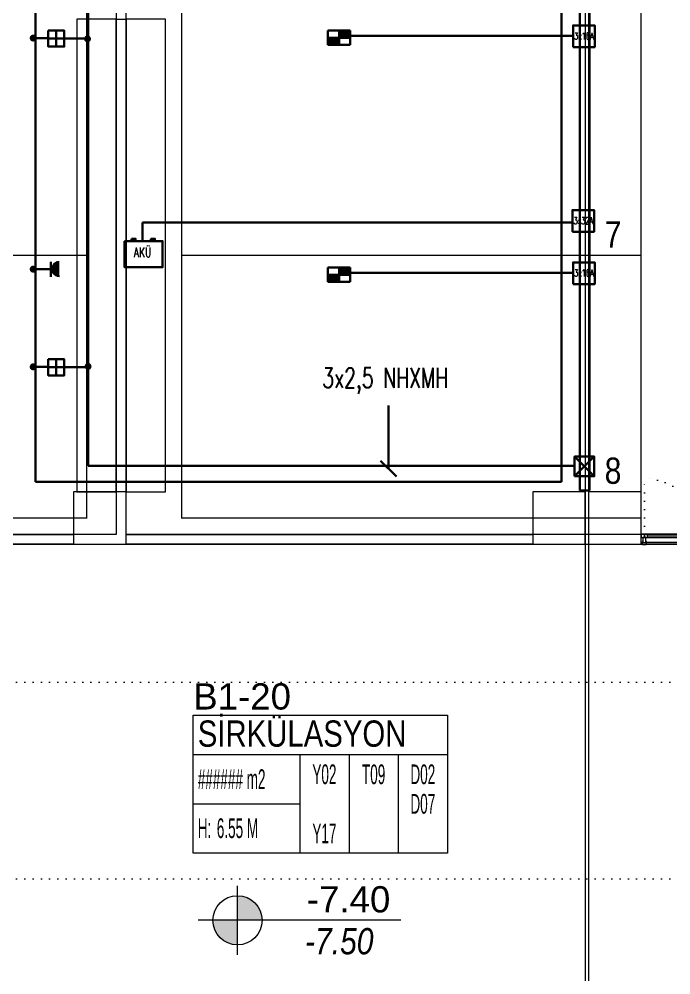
# Model space of a CAD drawing. Header units: metres. Extents: x -13194 to 152406, y -4219 to 19791.
# Drawn here: x 62812 to 63806, y 144 to 1600 of the extents above; entities that cross this region are included whole.
import ezdxf
from ezdxf.enums import TextEntityAlignment as Align

# ---------------------------------------------------------------- set-up
doc = ezdxf.new("R2010")
doc.units = ezdxf.units.M
doc.header["$LTSCALE"] = 100
doc.header["$MEASUREMENT"] = 0
doc.linetypes.add('DOT2', pattern=[0.125, 0, -0.125])
doc.linetypes.add('HIDDEN', pattern=[0.375, 0.25, -0.125])
doc.layers.get('0').update_dxf_attribs({"color": 9, "lineweight": 9})
for name, color, linetype, lineweight in [('00', 9, 'Continuous', 9), ('01', 9, 'Continuous', 9), ('05', 9, 'Continuous', 9), ('06B', 9, 'Continuous', 9), ('06D', 9, 'Continuous', 9), ('10', 9, 'Continuous', 9), ('15', 9, 'Continuous', 9), ('20', 9, 'DOT2', 9), ('21', 9, 'Continuous', 9), ('21_mahal200', 9, 'Continuous', 9), ('30', 41, 'Continuous', 9), ('E-BUSBAR', 7, 'Continuous', 30), ('E-DUVARA MONTE PRİZ KUTUSU', 7, 'Continuous', 30), ('E-EKİPMAN PANOSU', 7, 'Continuous', 30), ('E-KABLO', 7, 'Continuous', 30), ('E-KOMBİNE ETANŞ PRİZ (2x1 FAZ+4x3 FAZ)', 7, 'Continuous', 30), ('E-LINYE', 7, 'Continuous', 30), ('E-UPS PRİZ', 7, 'Continuous', 30), ('E-YAZI', 7, 'Continuous', 30)]:
    doc.layers.add(name, color=color, linetype=linetype, lineweight=lineweight)
doc.styles.add('Arial', font='arial.ttf', dxfattribs={"height": 2.5})
doc.styles.add('E-YAZI', font='txttw.shx')
doc.styles.add('MuuM_TEXT-ITALIC', font='ARIALNI.TTF')
doc.styles.add('MuuM_TEXT-STANDART', font='ARIALN.TTF')

# ---------------------------------------------------------------- blocks, each defined once
blk = doc.blocks.new('10_DUVARA MONTE PRİZ KUTUSU')
at = {"layer": 'E-DUVARA MONTE PRİZ KUTUSU', "color": 4}
for p, q in [((24.5, 0), (-24.5, 0)), ((0, 24.5), (0, -24.5))]:
    blk.add_line(p, q, dxfattribs=at)
blk.add_lwpolyline([(-24.5, -24.5), (24.5, -24.5), (24.5, 24.5), (-24.5, 24.5)], close=True, dxfattribs=at)
blk = doc.blocks.new('100_UPS PRİZ')
at = {"layer": 'E-UPS PRİZ', "color": 4}
for p, q in [((-1.22, 2.14), (1.28, 2.14)), ((0, 2.4), (0, 0))]:
    blk.add_line(p, q, dxfattribs=at)
at = {"layer": 'E-UPS PRİZ', "color": 4, "const_width": 1.2}
blk.add_lwpolyline([(-0.6, 3.58, 0.97398), (0.6, 3.58, 0.97398)], format="xyb", dxfattribs=at)
at = {"layer": 'E-UPS PRİZ', "color": 4}
blk.add_arc((0, 3.6), 1.2, 180.7551, 0.7551, dxfattribs=at)
blk = doc.blocks.new('BUSBAR ÇIKIŞ')
at = {"layer": 'E-BUSBAR'}
for p, q in [((-15, 30), (15, 0)), ((-15, 0), (15, 30))]:
    blk.add_line(p, q, dxfattribs=at)
at = {"layer": 'E-BUSBAR', "color": 5}
blk.add_line((-7.5, 30), (7.5, 30), dxfattribs=at)
blk.add_line((-7.5, 30), (7.5, 30), dxfattribs=at)
blk.add_lwpolyline([(-15, 0), (15, 0), (15, 30), (-15, 30)], close=True, dxfattribs=at)
blk = doc.blocks.new('E-3X16A BUSBAR CIKIS KUTUSU')
at = {"layer": 'E-BUSBAR', "color": 30}
blk.add_line((-83, 162), (82, 162), dxfattribs=at)
blk.add_line((-83, 162), (82, 162), dxfattribs=at)
at = {"layer": 'E-BUSBAR', "color": 6}
blk.add_lwpolyline([(-166, -168), (164, -168), (164, 162), (-166, 162)], close=True, dxfattribs=at)
at = {"layer": 'E-BUSBAR', "color": 6, "style": 'E-YAZI', "width": 0.7}
blk.add_text('3x16A', height=105, dxfattribs=at).set_placement((0, 0), align=Align.MIDDLE)
blk = doc.blocks.new('100_EKİPMAN PANOSU')
at = {"layer": 'E-EKİPMAN PANOSU', "color": 4}
for p, q in [((-3.07, 3.95), (3.07, 3.95)), ((-3.07, 0), (-3.07, 3.95)), ((0, 3.95), (0, 0)), ((3.07, 3.95), (3.07, 0)), ((-3.07, 1.97), (3.07, 1.97)), ((3.07, 0), (-3.07, 0))]:
    blk.add_line(p, q, dxfattribs=at)
for points in [[(0, 3.95), (3.07, 3.95), (0, 1.97), (3.07, 1.97)], [(-3.07, 1.97), (0, 1.97), (-3.07, 0), (0, 0)]]:
    blk.add_solid(points, dxfattribs=at)
blk = doc.blocks.new('E-AKU SARJ VE ENERJI UNITESI')
at = {"layer": 'E-KOMBİNE ETANŞ PRİZ (2x1 FAZ+4x3 FAZ)', "color": 2}
for points in [[(-290, 399), (290, 399), (290, 0), (-290, 0)], [(-186, 434), (-122, 434), (-122, 399), (-186, 399)], [(108, 434), (172, 434), (172, 399), (108, 399)]]:
    blk.add_lwpolyline(points, close=True, dxfattribs=at)
at = {"layer": 'E-KOMBİNE ETANŞ PRİZ (2x1 FAZ+4x3 FAZ)', "color": 2, "style": 'E-YAZI', "width": 0.7}
blk.add_text('AKÜ', height=147, dxfattribs=at).set_placement((-16, 243), align=Align.MIDDLE)
blk = doc.blocks.new('E-3X32A BUSBAR CIKIS KUTUSU')
at = {"layer": 'E-BUSBAR', "color": 2}
blk.add_line((-83, 162), (82, 162), dxfattribs=at)
blk.add_line((-83, 162), (82, 162), dxfattribs=at)
blk.add_lwpolyline([(-166, -168), (164, -168), (164, 162), (-166, 162)], close=True, dxfattribs=at)
at = {"layer": 'E-BUSBAR', "color": 2, "style": 'E-YAZI', "width": 0.7}
blk.add_text('3x32A', height=105, dxfattribs=at).set_placement((0, 0), align=Align.MIDDLE)
blk = doc.blocks.new('p-kolon_80x80')
blk.add_lwpolyline([(-40, -40), (40, -40), (40, 40), (-40, 40)], close=True)
blk = doc.blocks.new('1.bod.mimari.elk')
at = {"layer": '01'}
for p in [(6780, -7790), (7480, -7790), (7565, -7790)]:
    blk.add_blockref('p-kolon_80x80', p, dxfattribs=at)
blk = doc.blocks.new('p-b1 tavan lejant')
at = {"layer": '30'}
for points in [[(60440, -24185), (60440, -20670), (60440, -20670), (60440, -20200), (61355, -20200), (61355, -18057.7), (62060, -18311.9), (62060, -18915), (62805, -18915), (62805, -21000), (62805, -21000), (62805, -21720), (62060, -21720), (62060, -22600), (62805, -22600), (62805, -24185), (60440, -24185)], [(67240, -24185), (62820, -24185), (62820, -21000)]]:
    blk.add_lwpolyline(points, dxfattribs=at)
blk.add_lwpolyline([(56040, -18570), (56860, -18570), (56860, -21000), (57560, -21000), (57560, -21720), (56860, -21720), (56860, -24200), (68000, -24200), (68000, -24920), (66540, -24920), (66540, -24985), (58340, -24985), (58340, -24900), (56040, -24900)], close=True, dxfattribs=at)
blk = doc.blocks.new('p-işyeri')
at = {"color": 0, "const_width": 2}
blk.add_lwpolyline([(200, 0), (200, 700), (-200, 700), (-200, 0)], close=True, dxfattribs=at)
blk = doc.blocks.new('p-dilatasyon yeri')
at = {"layer": '06D'}
for points in [[(7520, 5586.8), (7520, 80)], [(7525, 5584.6), (7525, 80)]]:
    blk.add_lwpolyline(points, dxfattribs=at)
blk = doc.blocks.new('p-birim')
blk.add_lwpolyline([(0, 0), (1, 0), (1, 1), (0, 1)], close=True)
blk = doc.blocks.new('0_elevationtarget-p-bk')
h = blk.add_hatch(color=250)
h.paths.add_polyline_path([(1.875, 0, 0.414214), (0, 1.875), (0, 0)])
h.paths.add_polyline_path([(0, 0), (-1.875, 0, 0.414214), (0, -1.875)])
blk.add_line((0, -2.625), (0, 2.625))
blk.add_lwpolyline([(12.453, 0), (-3, 0)])
blk.add_circle((0, 0), 1.875)
at = {"style": 'Arial'}
blk.add_attdef('BITMISKOT', text='', height=2, dxfattribs=at).set_placement((4.5, 0), align=Align.BOTTOM_LEFT)
at = {"style": 'MuuM_TEXT-ITALIC'}
blk.add_attdef('FINISHINGFLOORLEVEL', text='', height=2, dxfattribs=at).set_placement((4.5, -0.592), align=Align.TOP_LEFT)
blk = doc.blocks.new('K-AL-01A')
at = {"layer": '06B'}
blk.add_lwpolyline([(2634.7, 4254.3), (2634.7, 4260.5), (2619.7, 4260.5), (2619.7, 4258.6), (2632.5, 4258.6), (2632.5, 4258.6), (2632.5, 4254.3), (2634.7, 4254.3)], dxfattribs=at)
at = {"layer": '06D'}
for p, q in [((2638, 4254.3), (2551.1, 4254.3)), ((2551.1, 4249.3), (2638, 4249.3))]:
    blk.add_line(p, q, dxfattribs=at)
for points in [[(2553.6, 4243.2), (2553, 4243.2), (2553, 4239.2, 0.414214), (2553.3, 4238.8), (2558.8, 4238.8, 0.414214), (2559.2, 4239.2), (2559.2, 4243.2), (2558.6, 4243.2)], [(2636.6, 4243.2), (2637.2, 4243.2), (2637.2, 4239.2, -0.414214), (2636.8, 4238.8), (2631.3, 4238.8, -0.414214), (2631, 4239.2), (2631, 4243.2), (2631.6, 4243.2)]]:
    blk.add_lwpolyline(points, format="xyb", dxfattribs=at)
for points in [[(2553.6, 4241.8), (2558.6, 4241.8), (2558.6, 4249.3), (2553.6, 4249.3)], [(2631, 4239.4), (2559.2, 4239.4), (2559.2, 4242.5), (2631, 4242.5)], [(2636.6, 4240.7), (2631.6, 4240.7), (2631.6, 4249.3), (2636.6, 4249.3)]]:
    blk.add_lwpolyline(points, close=True, dxfattribs=at)
at = {"layer": '10'}
for points in [[(2551.1, 4254.3), (2551.1, 4249.3), (2556.1, 4249.3), (2556.1, 4254.3)], [(2556.1, 4254.3), (2556.1, 4249.3), (2561.1, 4249.3), (2561.1, 4254.3)], [(2631.1, 4254.3), (2631.1, 4249.3), (2636.1, 4249.3), (2636.1, 4254.3)], [(2636.1, 4254.3), (2636.1, 4249.3), (2641.1, 4249.3), (2641.1, 4254.3)]]:
    blk.add_lwpolyline(points, close=True, dxfattribs=at)
at = {"layer": '15'}
blk.add_lwpolyline([(2561.1, 4251.8), (2631.1, 4251.8)], dxfattribs=at)
at = {"layer": '20'}
blk.add_lwpolyline([(2556.1, 4254.3), (2556.1, 4339.3)], dxfattribs=at)
blk.add_arc((2556.1, 4254.3), 85, 0, 90, dxfattribs=at)
blk = doc.blocks.new('0_roomno2')
blk.add_lwpolyline([(19.375, -10.5), (0, -10.5), (0, 0), (19.375, 0)], close=True)
for points in [[(0, -3), (19.375, -3)], [(8.125, -3), (8.125, -10.5)], [(11.875, -3), (11.875, -10.5)], [(15.625, -3), (15.625, -10.5)], [(0, -6.75), (8.125, -6.75)]]:
    blk.add_lwpolyline(points)
at = {"style": 'MuuM_TEXT-STANDART', "width": 0.6}
blk.add_text('H:', height=1.5, dxfattribs=at).set_placement((0.35, -8.608), align=Align.MIDDLE_LEFT)
at = {"style": 'Arial'}
blk.add_attdef('ODANO', (0, 1.17), '', height=2, dxfattribs=at)
blk.add_attdef('MEKANADI', text='', height=2, dxfattribs=at).set_placement((0.35, -3), align=Align.BOTTOM_LEFT)
at = {"style": 'MuuM_TEXT-STANDART', "width": 0.6}
for tag, p in [('M2', (0.35, -4.875)), ('TEMIZTAVANYUKSEKLIGI', (1.8, -8.608))]:
    blk.add_attdef(tag, text='', height=1.5, dxfattribs=at).set_placement(p, align=Align.MIDDLE_LEFT)
for tag, p in [('YER01', (10, -4.5)), ('TAVAN01', (13.75, -4.5)), ('DUVAR01', (17.5, -4.5)), ('YER02', (10, -6.75)), ('TAVAN02', (13.75, -6.75)), ('DUVAR02', (17.5, -6.75)), ('YER03', (10, -9)), ('TAVAN03', (13.75, -9)), ('DUVAR03', (17.5, -9))]:
    blk.add_attdef(tag, text='', height=1.5, dxfattribs=at).set_placement(p, align=Align.MIDDLE_CENTER)
blk = doc.blocks.new('1.bod.mimari1.elk')
at = {"layer": '00'}
for points in [[(6820, -7750), (6820, -7750), (6805, -7750), (6805, -7750), (6805, -7750), (6805, -7750), (6805, -7750), (6805, -7030), (6805, -7030), (6805, -7030), (6805, -7030), (6805, -7030), (6820, -7030), (6820, -7750), (6820, -7750), (6820, -7750), (6820, -7750)], [(6740, -7830), (6140, -7830), (6140, -7815), (6740, -7815)]]:
    blk.add_lwpolyline(points, close=True, dxfattribs=at)
blk.add_lwpolyline([(7310, -7815), (7310, -7815), (7440, -7815), (7440, -7830), (6820, -7830), (6820, -7815), (7310, -7815), (7310, -7815), (7310, -7815)], dxfattribs=at)
at = {"layer": '06D', "linetype": 'DOT2'}
for points in [[(2500, -1650), (2500, -7740, 0.4142136), (3100, -8340), (12425, -8340)], [(2800, -1678.64), (2800, -7740, 0.4142136), (3100, -8040), (11395.6, -8040)]]:
    blk.add_lwpolyline(points, format="xyb", dxfattribs=at)
for name, p in [('p-b1 tavan lejant', (-56000, 16370)), ('p-dilatasyon yeri', (0, -8630)), ('K-AL-01A', (5053.92, -12069.27))]:
    blk.add_blockref(name, p)
at = {"layer": '05', "xscale": 60, "yscale": 720, "rotation": 180}
blk.add_blockref('p-birim', (6805, -7030), dxfattribs=at)
at = {"layer": '05', "xscale": 60.00000000000003, "yscale": 720}
blk.add_blockref('p-birim', (6820, -7750), dxfattribs=at)
at = {"layer": '06D', "color": 89, "linetype": 'HIDDEN', "true_color": 0x2e4d23, "rotation": 90}
for p in [(6760, -7190), (7605, -7190), (6760, -7590), (7605, -7590)]:
    blk.add_blockref('p-işyeri', p, dxfattribs=at)
at = {"layer": '21', "xscale": 20, "yscale": 20, "zscale": 20}
blk.add_blockref('0_elevationtarget-p-bk', (6990.01, -8403.06), dxfattribs=at).add_auto_attribs({'BITMISKOT': ' -7.40', 'FINISHINGFLOORLEVEL': ' -7.50'})
at = {"layer": '21_mahal200'}
ref = blk.add_blockref('0_roomno2', (6922.39, -8090.58), dxfattribs=dict(at, xscale=20, yscale=20, zscale=20))
ref.add_attrib('ODANO', 'B1-20', (6922.39, -8081.94), dxfattribs={"layer": '0', "height": 40, "style": 'Arial'})
ref.add_attrib('MEKANADI', 'SİRKÜLASYON', dxfattribs={"layer": '0', "height": 40, "style": 'Arial', "width": 0.8}).set_placement((6929.39, -8150.58), align=Align.BOTTOM_LEFT)
ref.add_attrib('M2', '###### m2', dxfattribs={"layer": '0', "height": 30, "style": 'MuuM_TEXT-STANDART', "width": 0.6}).set_placement((6929.39, -8188.08), align=Align.MIDDLE_LEFT)
ref.add_attrib('TEMIZTAVANYUKSEKLIGI', '6.55 M', dxfattribs={"layer": '0', "height": 30, "style": 'MuuM_TEXT-STANDART', "width": 0.6}).set_placement((6958.39, -8262.74), align=Align.MIDDLE_LEFT)
ref.add_attrib('YER01', 'Y02', dxfattribs={"layer": '0', "height": 30, "style": 'MuuM_TEXT-STANDART', "width": 0.6}).set_placement((7122.39, -8180.58), align=Align.MIDDLE_CENTER)
ref.add_attrib('TAVAN01', 'T09', dxfattribs={"layer": '0', "height": 30, "style": 'MuuM_TEXT-STANDART', "width": 0.6}).set_placement((7197.39, -8180.58), align=Align.MIDDLE_CENTER)
ref.add_attrib('DUVAR01', 'D02', dxfattribs={"layer": '0', "height": 30, "style": 'MuuM_TEXT-STANDART', "width": 0.6}).set_placement((7272.39, -8180.58), align=Align.MIDDLE_CENTER)
ref.add_attrib('DUVAR02', 'D07', dxfattribs={"layer": '0', "height": 30, "style": 'MuuM_TEXT-STANDART', "width": 0.6}).set_placement((7272.39, -8225.58), align=Align.MIDDLE_CENTER)
ref.add_attrib('YER03', 'Y17', dxfattribs={"layer": '0', "height": 30, "style": 'MuuM_TEXT-STANDART', "width": 0.6}).set_placement((7122.39, -8270.58), align=Align.MIDDLE_CENTER)
at = {"layer": '21', "style": 'MuuM_TEXT-STANDART'}
for s, p in [('7', (7575, -7390)), ('8', (7575, -7750))]:
    blk.add_text(s, height=40, dxfattribs=at).set_placement(p, align=Align.BOTTOM_RIGHT)

msp = doc.modelspace()

# ---------------------------------------------------------------- linework, layer by layer
at = {"layer": 'E-BUSBAR', "color": 3}
for p, q in [((63666.8, 909.4), (63666.8, 4000.7)), ((63681.8, 909.4), (63681.8, 4000.7)), ((63666.8, 881.9), (63666.8, 914.2)), ((63681.8, 881.9), (63681.8, 914.2)), ((63666.8, 881.9), (63681.8, 881.9))]:
    msp.add_line(p, q, dxfattribs=at)
at = {"layer": 'E-BUSBAR', "color": 1}
for p, q in [((63666.8, 881.9), (63666.8, 914.2)), ((63681.8, 881.9), (63681.8, 914.2))]:
    msp.add_line(p, q, dxfattribs=at)
at = {"layer": 'E-KABLO', "color": 5}
for p, q in [((62917.6, 1750.6), (62917.6, 919.4)), ((62880.9, 1570.7), (62917.6, 1570.7)), ((62880.9, 1069.8), (62917.6, 1069.8)), ((62917.6, 919.4), (63595.1, 919.4)), ((63658.8, 919.4), (63595.1, 919.4))]:
    msp.add_line(p, q, dxfattribs=at)
at = {"layer": 'E-KABLO', "color": 6}
for p, q in [((63317.1, 1574.3), (63656.6, 1574.3)), ((63317.1, 1213.3), (63656.6, 1213.3))]:
    msp.add_line(p, q, dxfattribs=at)
at = {"layer": 'E-KABLO', "color": 4, "const_width": 5.25}
for points in [[(62831.1, 1571.1, 1), (62836.4, 1571.1, 1)], [(62831.1, 1219, 1), (62836.4, 1219, 1)], [(62831.1, 1070.2, 1), (62836.4, 1070.2, 1)]]:
    msp.add_lwpolyline(points, format="xyb", close=True, dxfattribs=at)
at = {"layer": 'E-KABLO', "color": 5, "const_width": 5.25}
for points in [[(62919.1, 1569.9, -1), (62913.9, 1569.9, -1)], [(62920, 1070.8, -1), (62914.7, 1070.8, -1)]]:
    msp.add_lwpolyline(points, format="xyb", close=True, dxfattribs=at)
at = {"layer": 'E-KOMBİNE ETANŞ PRİZ (2x1 FAZ+4x3 FAZ)', "color": 2}
for p in [(63656.2, 1290.3), (63000.2, 1262.3)]:
    msp.add_line(p, (63000.2, 1290.3), dxfattribs=at)
at = {"layer": 'E-LINYE', "color": 4}
for p, q in [((63639.1, 2314), (63639.1, 895.1)), ((62837.5, 2207), (62837.5, 895.1)), ((62855.9, 1571), (62834.6, 1571)), ((62849.4, 1219), (62834.6, 1219)), ((62855.9, 1070.2), (62834.6, 1070.2)), ((62837.5, 895.1), (63639.1, 895.1))]:
    msp.add_line(p, q, dxfattribs=at)
at = {"layer": 'E-LINYE', "color": 7, "linetype": 'Continuous'}
for p, q in [((63375.2, 1011.3), (63375.2, 914.9)), ((63363, 927.2), (63387.3, 902.9))]:
    msp.add_line(p, q, dxfattribs=at)

# ---------------------------------------------------------------- block references
at = {"layer": '06D'}
for name in ['1.bod.mimari.elk', '1.bod.mimari1.elk']:
    msp.add_blockref(name, (56155.2, 8630), dxfattribs=at)
at = {"layer": 'E-BUSBAR', "color": 4, "xscale": 0.1, "yscale": 0.1, "zscale": 0.1}
for name, p in [('E-3X16A BUSBAR CIKIS KUTUSU', (63673.1, 1574.1)), ('E-3X32A BUSBAR CIKIS KUTUSU', (63672.2, 1292.9)), ('E-3X16A BUSBAR CIKIS KUTUSU', (63673.1, 1213.1))]:
    msp.add_blockref(name, p, dxfattribs=at)
at = {"layer": 'E-DUVARA MONTE PRİZ KUTUSU', "color": 3, "xscale": -0.5, "yscale": 0.5, "zscale": 0.5, "rotation": 180}
for p in [(62868.9, 1570.4), (62868.9, 1069.5)]:
    msp.add_blockref('10_DUVARA MONTE PRİZ KUTUSU', p, dxfattribs=at)
at = {"layer": 'E-EKİPMAN PANOSU', "xscale": 5.600000000000001, "yscale": 5.600000000000001, "zscale": 5.600000000000001}
for p in [(63299.9, 1560.6), (63299.9, 1199.6)]:
    msp.add_blockref('100_EKİPMAN PANOSU', p, dxfattribs=at)
at = {"layer": 'E-KABLO', "color": 6}
msp.add_blockref('BUSBAR ÇIKIŞ', (63673.8, 903.5), dxfattribs=at)
at = {"layer": 'E-KOMBİNE ETANŞ PRİZ (2x1 FAZ+4x3 FAZ)', "color": 4, "xscale": 0.1, "yscale": 0.1, "zscale": 0.1}
msp.add_blockref('E-AKU SARJ VE ENERJI UNITESI', (63002, 1222), dxfattribs=at)
at = {"layer": 'E-UPS PRİZ', "xscale": 9, "yscale": 9, "zscale": 9, "rotation": 270}
msp.add_blockref('100_UPS PRİZ', (62841.2, 1219.1), dxfattribs=at)

# ---------------------------------------------------------------- texts
at = {"layer": 'E-YAZI', "color": 7, "style": 'E-YAZI', "width": 0.7}
msp.add_text('3x2,5 NHXMH', height=30, dxfattribs=at).set_placement((63370.2, 1048.9), align=Align.MIDDLE)

doc.saveas('drawing.dxf')
